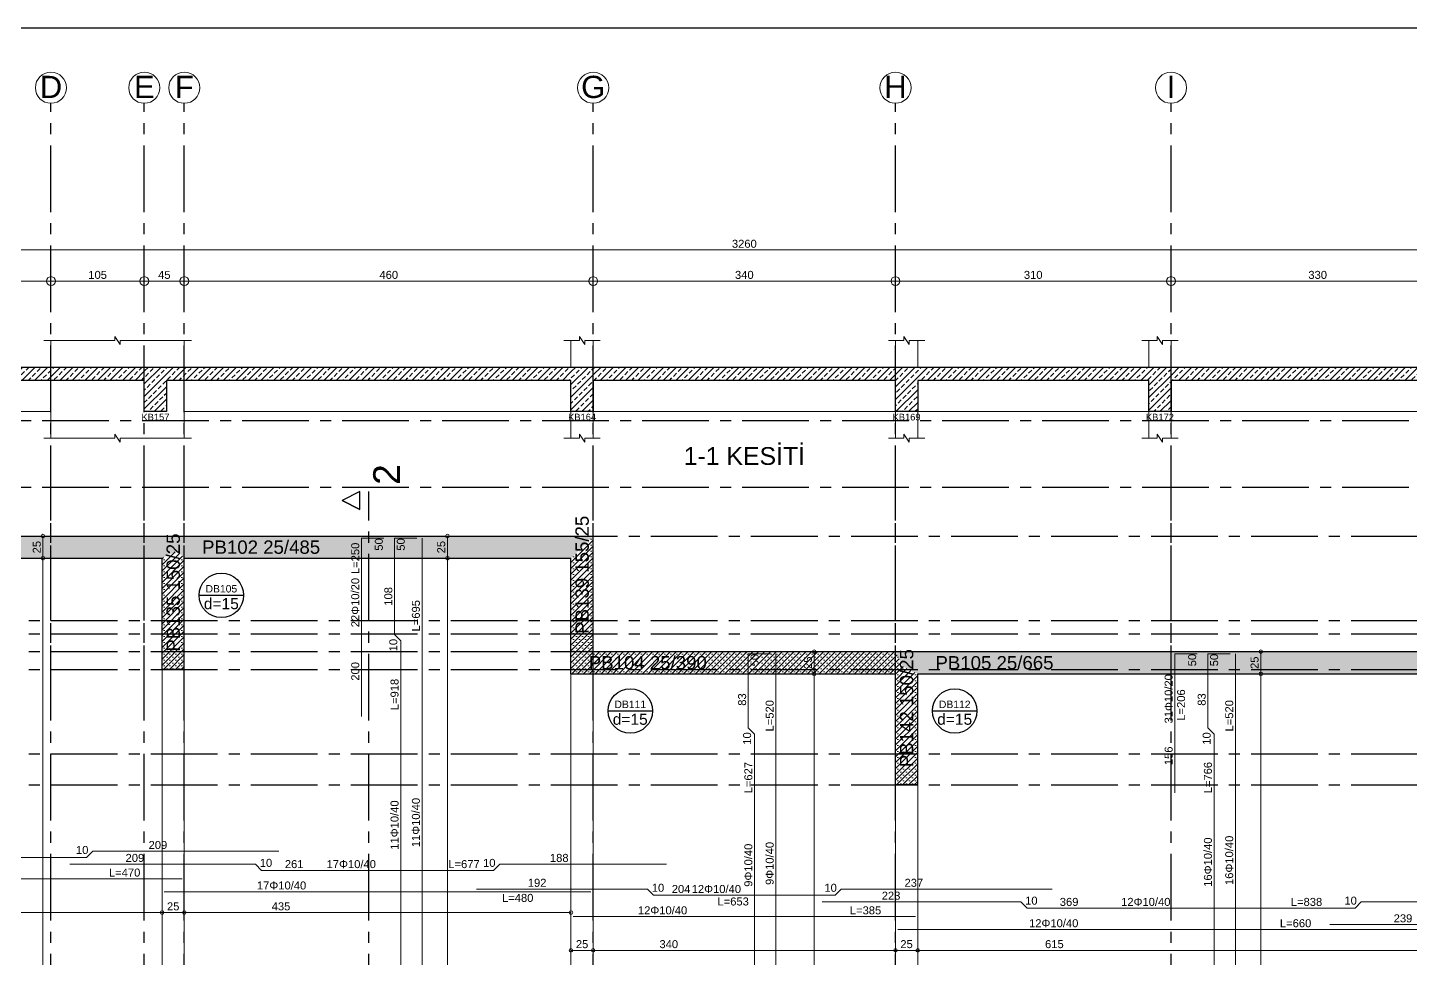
# Model space of a CAD drawing. Header units: millimetres. Extents: x 2232 to 85269, y -3593 to 5869.
# Drawn here: x 41216 to 42771, y 4822 to 5869 of the extents above; entities that cross this region are included whole.
import ezdxf

# ---------------------------------------------------------------- set-up
doc = ezdxf.new("R2010")
doc.units = ezdxf.units.MM
doc.linetypes.add('CENTER2', pattern=[112.5, 75, -12.5, 12.5, -12.5])
doc.linetypes.add('DASHDOT2', pattern=[12.7, 6.35, -3.175, 0, -3.175])
doc.layers.add('aks', color=251, linetype='DASHDOT2', lineweight=35)
for name, color, linetype in [('Donatı Topl. Uzun. Yazısı', 7, 'Continuous'), ('Donatı Uz. Yazısı', 7, 'Continuous'), ('Donatı Yazısı', 7, 'Continuous'), ('Donatı Çizgisi', 7, 'Continuous'), ('Döşeme', 7, 'Continuous'), ('Kiriş', 7, 'Continuous'), ('Panel', 7, 'Continuous'), ('Standart', 7, 'Continuous'), ('Ölçülendirme', 7, 'Continuous')]:
    doc.layers.add(name, color=color, linetype=linetype)
doc.styles.add('arial_1_18', font='arial.ttf', dxfattribs={"height": 0.2})
pattern_1 = [(45, (0, 0), (-7.071068, 7.071068), []), (45, (7.071, 0), (-7.071068, 7.071068), [5, -2.5])]
pattern_2 = [(45, (0, 0), (-3.314563, 3.314563), []), (45, (3.3146, 0), (-3.314563, 3.314563), [0, -4.6875])]

# ---------------------------------------------------------------- blocks, each defined once
blk = doc.blocks.new('IDE128Entity2')
at = {"layer": 'Standart', "linetype": 'Continuous', "lineweight": -3}
h = blk.add_hatch(dxfattribs=at)
h.set_pattern_fill('ANSI33', color=171, scale=40, style=0)
h.set_pattern_definition(pattern_1)
h.paths.add_polyline_path([(955, 2375), (550, 2375), (550, 2390), (955, 2390)])
h = blk.add_hatch(dxfattribs=at)
h.set_pattern_fill('ANSI33', color=171, scale=40, style=0)
h.set_pattern_definition(pattern_1)
h.paths.add_polyline_path([(980, 2340), (955, 2340), (955, 2390), (980, 2390)])
h = blk.add_hatch(dxfattribs=at)
h.set_pattern_fill('ANSI33', color=171, scale=40, style=0)
h.set_pattern_definition(pattern_1)
h.paths.add_polyline_path([(1435, 2375), (980, 2375), (980, 2390), (1435, 2390)])
h = blk.add_hatch(dxfattribs=at)
h.set_pattern_fill('ANSI33', color=171, scale=40, style=0)
h.set_pattern_definition(pattern_1)
h.paths.add_polyline_path([(1460, 2340), (1435, 2340), (1435, 2390), (1460, 2390)])
h = blk.add_hatch(dxfattribs=at)
h.set_pattern_fill('ANSI33', color=171, scale=40, style=0)
h.set_pattern_definition(pattern_1)
h.paths.add_polyline_path([(1800, 2375), (1460, 2375), (1460, 2390), (1800, 2390)])
h = blk.add_hatch(dxfattribs=at)
h.set_pattern_fill('ANSI33', color=171, scale=40, style=0)
h.set_pattern_definition(pattern_1)
h.paths.add_polyline_path([(1825, 2340), (1800, 2340), (1800, 2390), (1825, 2390)])
h = blk.add_hatch(dxfattribs=at)
h.set_pattern_fill('ANSI33', color=171, scale=40, style=0)
h.set_pattern_definition(pattern_1)
h.paths.add_polyline_path([(2085, 2375), (1825, 2375), (1825, 2390), (2085, 2390)])
h = blk.add_hatch(dxfattribs=at)
h.set_pattern_fill('ANSI33', color=171, scale=40, style=0)
h.set_pattern_definition(pattern_1)
h.paths.add_polyline_path([(2110, 2340), (2085, 2340), (2085, 2390), (2110, 2390)])
h = blk.add_hatch(dxfattribs=at)
h.set_pattern_fill('ANSI33', color=171, scale=40, style=0)
h.set_pattern_definition(pattern_1)
h.paths.add_polyline_path([(2440, 2375), (2110, 2375), (2110, 2390), (2440, 2390)])
at = {"layer": 'Standart', "color": 1, "linetype": 'Continuous', "lineweight": 5}
for points in [[(842, 2420), (922, 2420)], [(922, 2420), (922, 2424.5)], [(922, 2424.5), (928, 2415.5)], [(928, 2415.5), (928, 2420)], [(928, 2420), (1008, 2420)], [(1427, 2420), (1444.5, 2420)], [(1444.5, 2420), (1444.5, 2424.5)], [(1444.5, 2424.5), (1450.5, 2415.5)], [(1450.5, 2415.5), (1450.5, 2420)], [(1450.5, 2420), (1468, 2420)], [(1792, 2420), (1809.5, 2420)], [(1809.5, 2420), (1809.5, 2424.5)], [(1809.5, 2424.5), (1815.5, 2415.5)], [(1815.5, 2415.5), (1815.5, 2420)], [(1815.5, 2420), (1833, 2420)], [(2077, 2420), (2094.5, 2420)], [(2094.5, 2420), (2094.5, 2424.5)], [(2094.5, 2424.5), (2100.5, 2415.5)], [(2100.5, 2415.5), (2100.5, 2420)], [(2100.5, 2420), (2118, 2420)], [(842, 2310), (922, 2310)], [(922, 2310), (922, 2314.5)], [(922, 2314.5), (928, 2305.5)], [(928, 2305.5), (928, 2310)], [(928, 2310), (1008, 2310)], [(1427, 2310), (1444.5, 2310)], [(1444.5, 2310), (1444.5, 2314.5)], [(1444.5, 2314.5), (1450.5, 2305.5)], [(1450.5, 2305.5), (1450.5, 2310)], [(1450.5, 2310), (1468, 2310)], [(1792, 2310), (1809.5, 2310)], [(1809.5, 2310), (1809.5, 2314.5)], [(1809.5, 2314.5), (1815.5, 2305.5)], [(1815.5, 2305.5), (1815.5, 2310)], [(1815.5, 2310), (1833, 2310)], [(2077, 2310), (2094.5, 2310)], [(2094.5, 2310), (2094.5, 2314.5)], [(2094.5, 2314.5), (2100.5, 2305.5)], [(2100.5, 2305.5), (2100.5, 2310)], [(2100.5, 2310), (2118, 2310)]]:
    blk.add_lwpolyline(points, dxfattribs=at)
at = {"layer": 'Standart', "color": 163, "linetype": 'Continuous', "lineweight": 5}
for points in [[(850, 2390), (850, 2420)], [(1000, 2390), (1000, 2420)], [(1435, 2390), (1435, 2420)], [(1460, 2390), (1460, 2420)], [(1800, 2390), (1800, 2420)], [(1825, 2390), (1825, 2420)], [(2085, 2390), (2085, 2420)], [(2110, 2390), (2110, 2420)], [(550, 2340), (850, 2340)], [(850, 2310), (850, 2340)], [(1000, 2340), (1435, 2340)], [(1000, 2310), (1000, 2340)], [(1435, 2310), (1435, 2340)], [(1460, 2340), (1800, 2340)], [(1460, 2310), (1460, 2340)], [(1800, 2310), (1800, 2340)], [(1825, 2340), (2085, 2340)], [(1825, 2310), (1825, 2340)], [(2085, 2310), (2085, 2340)], [(2110, 2340), (2440, 2340)], [(2110, 2310), (2110, 2340)]]:
    blk.add_lwpolyline(points, dxfattribs=at)
at = {"layer": 'Standart', "color": 159, "linetype": 'Continuous', "lineweight": -3}
for points in [[(550, 2390), (850, 2390)], [(850, 2390), (1000, 2390)], [(1000, 2390), (1435, 2390)], [(1435, 2390), (1460, 2390)], [(1460, 2390), (1800, 2390)], [(1800, 2390), (1825, 2390)], [(1825, 2390), (2085, 2390)], [(2085, 2390), (2110, 2390)], [(2110, 2390), (2440, 2390)], [(955, 2375), (550, 2375)], [(955, 2340), (955, 2375)], [(1435, 2375), (980, 2375)], [(980, 2375), (980, 2340)], [(1435, 2340), (1435, 2375)], [(1800, 2375), (1460, 2375)], [(1460, 2375), (1460, 2340)], [(1800, 2340), (1800, 2375)], [(2085, 2375), (1825, 2375)], [(1825, 2375), (1825, 2340)], [(2085, 2340), (2085, 2375)], [(2440, 2375), (2110, 2375)], [(2110, 2375), (2110, 2340)], [(980, 2340), (955, 2340)], [(1460, 2340), (1435, 2340)], [(1825, 2340), (1800, 2340)], [(2110, 2340), (2085, 2340)]]:
    blk.add_lwpolyline(points, dxfattribs=at)
at = {"layer": 'Standart', "color": 250, "linetype": 'Continuous', "lineweight": 5, "style": 'arial_1_18'}
for s, p in [('KB157', (951.8, 2330)), ('KB164', (1431.8, 2330)), ('KB169', (1796.8, 2330)), ('KB172', (2081.8, 2330))]:
    blk.add_text(s, height=7.5, dxfattribs=at).set_placement(p)
at = {"layer": 'Standart', "color": 166, "linetype": 'Continuous', "lineweight": 5, "style": 'arial_1_18'}
blk.add_text('1-1 KESİTİ', height=20, dxfattribs=at).set_placement((1561.7, 2280))
blk = doc.blocks.new('IDE128Entity3')
at = {"layer": 'Standart', "color": 159, "linetype": 'Continuous', "lineweight": -3}
for points in [[(1197.5, 2250), (1177.5, 2240)], [(1197.5, 2250), (1177.5, 2240)], [(1177.5, 2240), (1197.5, 2230)], [(1197.5, 2230), (1177.5, 2240)], [(1197.5, 2230), (1197.5, 2250)], [(1197.5, 2230), (1197.5, 2250)], [(1197.5, 100), (1177.5, 90)], [(1197.5, 100), (1177.5, 90)], [(1197.5, 80), (1197.5, 100)], [(1197.5, 80), (1197.5, 100)], [(1177.5, 90), (1197.5, 80)], [(1197.5, 80), (1177.5, 90)]]:
    blk.add_lwpolyline(points, dxfattribs=at)
at = {"layer": 'Standart', "color": 159, "linetype": 'CENTER2', "lineweight": -3}
blk.add_lwpolyline([(1207.5, 80), (1207.5, 2250)], dxfattribs=at)
at = {"layer": 'Standart', "color": 250, "linetype": 'Continuous', "lineweight": -3, "style": 'arial_1_18'}
for p in [(1242.5, 2257.5), (1242.5, 49.2)]:
    blk.add_text('2', height=30, rotation=90, dxfattribs=at).set_placement(p)
blk = doc.blocks.new('IDE128Entity39')
at = {"layer": 'Döşeme', "color": 117, "linetype": 'Continuous', "lineweight": -3}
blk.add_lwpolyline([(1016.7, 2133.3), (1066.7, 2133.3)], dxfattribs=at)
blk.add_circle((1041.7, 2133.3), 25, dxfattribs=at)
at = {"layer": 'Döşeme', "color": 178, "linetype": 'Continuous', "lineweight": -3, "style": 'arial_1_18'}
blk.add_text('DB105', height=8.33, dxfattribs=at).set_placement((1023.9, 2136.5))
at = {"layer": 'Döşeme', "color": 164, "linetype": 'Continuous', "lineweight": -3, "style": 'arial_1_18'}
blk.add_text('d=15', height=12.5, dxfattribs=at).set_placement((1022, 2117.7))
blk = doc.blocks.new('IDE128Entity40')
at = {"layer": 'Döşeme', "color": 117, "linetype": 'Continuous', "lineweight": -3}
blk.add_lwpolyline([(1476.7, 2003.3), (1526.7, 2003.3)], dxfattribs=at)
blk.add_circle((1501.7, 2003.3), 25, dxfattribs=at)
at = {"layer": 'Döşeme', "color": 178, "linetype": 'Continuous', "lineweight": -3, "style": 'arial_1_18'}
blk.add_text('DB111', height=8.33, dxfattribs=at).set_placement((1483.9, 2006.5))
at = {"layer": 'Döşeme', "color": 164, "linetype": 'Continuous', "lineweight": -3, "style": 'arial_1_18'}
blk.add_text('d=15', height=12.5, dxfattribs=at).set_placement((1482, 1987.7))
blk = doc.blocks.new('IDE128Entity41')
at = {"layer": 'Döşeme', "color": 117, "linetype": 'Continuous', "lineweight": -3}
blk.add_lwpolyline([(1841.7, 2003.3), (1891.7, 2003.3)], dxfattribs=at)
blk.add_circle((1866.7, 2003.3), 25, dxfattribs=at)
at = {"layer": 'Döşeme', "color": 178, "linetype": 'Continuous', "lineweight": -3, "style": 'arial_1_18'}
blk.add_text('DB112', height=8.33, dxfattribs=at).set_placement((1848.9, 2006.5))
at = {"layer": 'Döşeme', "color": 164, "linetype": 'Continuous', "lineweight": -3, "style": 'arial_1_18'}
blk.add_text('d=15', height=12.5, dxfattribs=at).set_placement((1847, 1987.7))
blk = doc.blocks.new('IDE128Entity134')
at = {"layer": 'Kiriş', "color": 4, "linetype": 'Continuous', "lineweight": 5}
blk.add_lwpolyline([(1825, 1570), (1825, 1920)], dxfattribs=at)
blk = doc.blocks.new('IDE128Entity135')
at = {"layer": 'Kiriş', "color": 4, "linetype": 'Continuous', "lineweight": 5}
blk.add_lwpolyline([(1800, 1570), (1800, 1920)], dxfattribs=at)
blk = doc.blocks.new('IDE128Entity159')
at = {"layer": 'Kiriş', "color": 4, "linetype": 'Continuous', "lineweight": 5}
blk.add_lwpolyline([(1460, 1570), (1460, 2045)], dxfattribs=at)
blk = doc.blocks.new('IDE128Entity160')
at = {"layer": 'Kiriş', "color": 4, "linetype": 'Continuous', "lineweight": 5}
blk.add_lwpolyline([(1435, 1570), (1435, 2045)], dxfattribs=at)
blk = doc.blocks.new('IDE128Entity162')
at = {"layer": 'Kiriş', "color": 4, "linetype": 'Continuous', "lineweight": 5}
blk.add_lwpolyline([(1000, 1525), (1000, 2050)], dxfattribs=at)
blk = doc.blocks.new('IDE128Entity163')
at = {"layer": 'Kiriş', "color": 4, "linetype": 'Continuous', "lineweight": 5}
blk.add_lwpolyline([(975, 1525), (975, 2050)], dxfattribs=at)
blk = doc.blocks.new('IDE128Entity253')
at = {"layer": 'Panel', "linetype": 'Continuous', "lineweight": 5}
h = blk.add_hatch(dxfattribs=at)
h.set_pattern_fill('SACNCR', color=163, scale=50, style=0)
h.set_pattern_definition(pattern_2)
h.paths.add_polyline_path([(1825, 2045), (1825, 1920), (1800, 1920), (1800, 2045), (1808.3, 2053.3)])
blk = doc.blocks.new('IDE128Entity254')
at = {"layer": 'Panel', "color": 164, "linetype": 'Continuous', "lineweight": -3}
blk.add_lwpolyline([(1825, 1920), (1800, 1920)], dxfattribs=at)
blk = doc.blocks.new('IDE128Entity255')
at = {"layer": 'Panel', "color": 164, "linetype": 'Continuous', "lineweight": -3}
blk.add_lwpolyline([(1825, 1920), (1825, 2045)], dxfattribs=at)
blk = doc.blocks.new('IDE128Entity256')
at = {"layer": 'Panel', "color": 164, "linetype": 'Continuous', "lineweight": -3}
blk.add_lwpolyline([(1800, 1920), (1800, 2045)], dxfattribs=at)
blk = doc.blocks.new('IDE128Entity257')
at = {"layer": 'Panel', "color": 159, "linetype": 'Continuous', "lineweight": -3, "style": 'arial_1_18'}
blk.add_text('PB142 150/25', height=15, rotation=90, dxfattribs=at).set_placement((1820, 1940))
blk = doc.blocks.new('IDE128Entity258')
at = {"layer": 'Panel', "linetype": 'Continuous', "lineweight": 5}
h = blk.add_hatch(dxfattribs=at)
h.set_pattern_fill('SACNCR', color=163, scale=50, style=0)
h.set_pattern_definition(pattern_2)
h.paths.add_polyline_path([(1460, 2070), (1447.5, 2057.5), (1435, 2045), (1435, 2175), (1460, 2200)])
blk = doc.blocks.new('IDE128Entity259')
at = {"layer": 'Panel', "color": 164, "linetype": 'Continuous', "lineweight": -3}
blk.add_lwpolyline([(1460, 2070), (1460, 2200)], dxfattribs=at)
blk = doc.blocks.new('IDE128Entity260')
at = {"layer": 'Panel', "color": 164, "linetype": 'Continuous', "lineweight": -3}
blk.add_lwpolyline([(1435, 2045), (1435, 2175)], dxfattribs=at)
blk = doc.blocks.new('IDE128Entity261')
at = {"layer": 'Panel', "color": 159, "linetype": 'Continuous', "lineweight": -3, "style": 'arial_1_18'}
blk.add_text('PB139 155/25', height=15, rotation=90, dxfattribs=at).set_placement((1455, 2090))
blk = doc.blocks.new('IDE128Entity262')
at = {"layer": 'Panel', "linetype": 'Continuous', "lineweight": 5}
h = blk.add_hatch(dxfattribs=at)
h.set_pattern_fill('SACNCR', color=163, scale=50, style=0)
h.set_pattern_definition(pattern_2)
h.paths.add_polyline_path([(1000, 2175), (1000, 2050), (975, 2050), (975, 2175), (991.7, 2183.3)])
blk = doc.blocks.new('IDE128Entity263')
at = {"layer": 'Panel', "color": 164, "linetype": 'Continuous', "lineweight": -3}
blk.add_lwpolyline([(1000, 2050), (975, 2050)], dxfattribs=at)
blk = doc.blocks.new('IDE128Entity264')
at = {"layer": 'Panel', "color": 164, "linetype": 'Continuous', "lineweight": -3}
blk.add_lwpolyline([(1000, 2050), (1000, 2175)], dxfattribs=at)
blk = doc.blocks.new('IDE128Entity265')
at = {"layer": 'Panel', "color": 164, "linetype": 'Continuous', "lineweight": -3}
blk.add_lwpolyline([(975, 2050), (975, 2175)], dxfattribs=at)
blk = doc.blocks.new('IDE128Entity266')
at = {"layer": 'Panel', "color": 159, "linetype": 'Continuous', "lineweight": -3, "style": 'arial_1_18'}
blk.add_text('PB135 150/25', height=15, rotation=90, dxfattribs=at).set_placement((995, 2070))
blk = doc.blocks.new('IDE128Entity369')
at = {"layer": 'aks', "color": 251, "linetype": 'CENTER2', "lineweight": -3}
blk.add_lwpolyline([(-734.8, 2330), (3944.8, 2330)], dxfattribs=at)
blk = doc.blocks.new('IDE128Entity374')
at = {"layer": 'aks', "color": 251, "linetype": 'CENTER2', "lineweight": -3}
blk.add_lwpolyline([(-734.8, 2255), (3944.8, 2255)], dxfattribs=at)
blk = doc.blocks.new('IDE128Entity381')
at = {"layer": 'aks', "color": 251, "linetype": 'CENTER2', "lineweight": -3}
blk.add_lwpolyline([(-50, 2200), (3260, 2200)], dxfattribs=at)
blk = doc.blocks.new('IDE128Entity388')
at = {"layer": 'aks', "color": 251, "linetype": 'CENTER2', "lineweight": -3}
blk.add_lwpolyline([(-50, 2050), (3260, 2050)], dxfattribs=at)
blk = doc.blocks.new('IDE128Entity395')
at = {"layer": 'aks', "color": 251, "linetype": 'CENTER2', "lineweight": -3}
blk.add_lwpolyline([(-50, 2105), (3260, 2105)], dxfattribs=at)
blk = doc.blocks.new('IDE128Entity402')
at = {"layer": 'aks', "color": 251, "linetype": 'CENTER2', "lineweight": -3}
blk.add_lwpolyline([(-50, 1955), (3260, 1955)], dxfattribs=at)
blk = doc.blocks.new('IDE128Entity409')
at = {"layer": 'aks', "color": 251, "linetype": 'CENTER2', "lineweight": -3}
blk.add_lwpolyline([(-50, 2090), (3260, 2090)], dxfattribs=at)
blk = doc.blocks.new('IDE128Entity416')
at = {"layer": 'aks', "color": 251, "linetype": 'CENTER2', "lineweight": -3}
blk.add_lwpolyline([(-50, 2070), (3260, 2070)], dxfattribs=at)
blk = doc.blocks.new('IDE128Entity423')
at = {"layer": 'aks', "color": 251, "linetype": 'CENTER2', "lineweight": -3}
blk.add_lwpolyline([(-50, 1920), (3260, 1920)], dxfattribs=at)
blk = doc.blocks.new('IDE128Entity621')
at = {"layer": 'aks', "color": 251, "linetype": 'CENTER2', "lineweight": -3}
blk.add_lwpolyline([(1000, 2250), (1000, 2934.8)], dxfattribs=at)
blk = doc.blocks.new('IDE128Entity622')
at = {"layer": 'aks', "color": 251, "linetype": 'CENTER2', "lineweight": -3}
blk.add_lwpolyline([(1000, 80), (1000, 2250)], dxfattribs=at)
blk = doc.blocks.new('IDE128Entity625')
at = {"layer": 'aks', "color": 30, "linetype": 'Continuous', "lineweight": 5}
blk.add_circle((1000, 2952.3), 17.5, dxfattribs=at)
blk = doc.blocks.new('IDE128Entity626')
at = {"layer": 'aks', "color": 1, "linetype": 'Continuous', "lineweight": 5, "style": 'arial_1_18'}
blk.add_text('F', height=25, dxfattribs=at).set_placement((989.3, 2940.7))
blk = doc.blocks.new('IDE128Entity628')
at = {"layer": 'aks', "color": 251, "linetype": 'CENTER2', "lineweight": -3}
blk.add_lwpolyline([(850, 2250), (850, 2934.8)], dxfattribs=at)
blk = doc.blocks.new('IDE128Entity629')
at = {"layer": 'aks', "color": 251, "linetype": 'CENTER2', "lineweight": -3}
blk.add_lwpolyline([(850, 80), (850, 2250)], dxfattribs=at)
blk = doc.blocks.new('IDE128Entity632')
at = {"layer": 'aks', "color": 30, "linetype": 'Continuous', "lineweight": 5}
blk.add_circle((850, 2952.3), 17.5, dxfattribs=at)
blk = doc.blocks.new('IDE128Entity633')
at = {"layer": 'aks', "color": 1, "linetype": 'Continuous', "lineweight": 5, "style": 'arial_1_18'}
blk.add_text('D', height=25, dxfattribs=at).set_placement((837.4, 2940.7))
blk = doc.blocks.new('IDE128Entity635')
at = {"layer": 'aks', "color": 251, "linetype": 'CENTER2', "lineweight": -3}
blk.add_lwpolyline([(1460, 2250), (1460, 2934.8)], dxfattribs=at)
blk = doc.blocks.new('IDE128Entity636')
at = {"layer": 'aks', "color": 251, "linetype": 'CENTER2', "lineweight": -3}
blk.add_lwpolyline([(1460, 80), (1460, 2250)], dxfattribs=at)
blk = doc.blocks.new('IDE128Entity639')
at = {"layer": 'aks', "color": 30, "linetype": 'Continuous', "lineweight": 5}
blk.add_circle((1460, 2952.3), 17.5, dxfattribs=at)
blk = doc.blocks.new('IDE128Entity640')
at = {"layer": 'aks', "color": 1, "linetype": 'Continuous', "lineweight": 5, "style": 'arial_1_18'}
blk.add_text('G', height=25, dxfattribs=at).set_placement((1446.4, 2940.7))
blk = doc.blocks.new('IDE128Entity642')
at = {"layer": 'aks', "color": 251, "linetype": 'CENTER2', "lineweight": -3}
blk.add_lwpolyline([(1800, 2250), (1800, 2934.8)], dxfattribs=at)
blk = doc.blocks.new('IDE128Entity643')
at = {"layer": 'aks', "color": 251, "linetype": 'CENTER2', "lineweight": -3}
blk.add_lwpolyline([(1800, 80), (1800, 2250)], dxfattribs=at)
blk = doc.blocks.new('IDE128Entity646')
at = {"layer": 'aks', "color": 30, "linetype": 'Continuous', "lineweight": 5}
blk.add_circle((1800, 2952.3), 17.5, dxfattribs=at)
blk = doc.blocks.new('IDE128Entity647')
at = {"layer": 'aks', "color": 1, "linetype": 'Continuous', "lineweight": 5, "style": 'arial_1_18'}
blk.add_text('H', height=25, dxfattribs=at).set_placement((1787.4, 2940.7))
blk = doc.blocks.new('IDE128Entity656')
at = {"layer": 'aks', "color": 251, "linetype": 'CENTER2', "lineweight": -3}
blk.add_lwpolyline([(2110, 2250), (2110, 2934.8)], dxfattribs=at)
blk = doc.blocks.new('IDE128Entity657')
at = {"layer": 'aks', "color": 251, "linetype": 'CENTER2', "lineweight": -3}
blk.add_lwpolyline([(2110, 80), (2110, 2250)], dxfattribs=at)
blk = doc.blocks.new('IDE128Entity660')
at = {"layer": 'aks', "color": 30, "linetype": 'Continuous', "lineweight": 5}
blk.add_circle((2110, 2952.3), 17.5, dxfattribs=at)
blk = doc.blocks.new('IDE128Entity661')
at = {"layer": 'aks', "color": 1, "linetype": 'Continuous', "lineweight": 5, "style": 'arial_1_18'}
blk.add_text('I', height=25, dxfattribs=at).set_placement((2105.1, 2940.7))
blk = doc.blocks.new('IDE128Entity684')
at = {"layer": 'aks', "color": 251, "linetype": 'CENTER2', "lineweight": -3}
blk.add_lwpolyline([(955, 2250), (955, 2934.8)], dxfattribs=at)
blk = doc.blocks.new('IDE128Entity685')
at = {"layer": 'aks', "color": 251, "linetype": 'CENTER2', "lineweight": -3}
blk.add_lwpolyline([(955, 80), (955, 2250)], dxfattribs=at)
blk = doc.blocks.new('IDE128Entity688')
at = {"layer": 'aks', "color": 30, "linetype": 'Continuous', "lineweight": 5}
blk.add_circle((955, 2952.3), 17.5, dxfattribs=at)
blk = doc.blocks.new('IDE128Entity689')
at = {"layer": 'aks', "color": 1, "linetype": 'Continuous', "lineweight": 5, "style": 'arial_1_18'}
blk.add_text('E', height=25, dxfattribs=at).set_placement((943.4, 2940.7))
blk = doc.blocks.new('IDE128Entity735')
at = {"layer": 'Panel', "linetype": 'Continuous', "lineweight": 5}
h = blk.add_hatch(dxfattribs=at)
h.set_pattern_fill('SACNCR', color=163, scale=50, style=0)
h.set_pattern_definition(pattern_2)
h.paths.add_polyline_path([(2448.3, 2053.3), (2440, 2045), (1825, 2045), (1808.3, 2053.3), (1800, 2070), (2440, 2070)])
blk = doc.blocks.new('IDE128Entity736')
at = {"layer": 'Panel', "color": 164, "linetype": 'Continuous', "lineweight": -3}
blk.add_lwpolyline([(1825, 2045), (2440, 2045)], dxfattribs=at)
blk = doc.blocks.new('IDE128Entity737')
at = {"layer": 'Panel', "color": 164, "linetype": 'Continuous', "lineweight": -3}
blk.add_lwpolyline([(1800, 2070), (2440, 2070)], dxfattribs=at)
blk = doc.blocks.new('IDE128Entity738')
at = {"layer": 'Panel', "color": 159, "linetype": 'Continuous', "lineweight": -3, "style": 'arial_1_18'}
blk.add_text('PB105 25/665', height=15, dxfattribs=at).set_placement((1845, 2050))
blk = doc.blocks.new('IDE128Entity739')
at = {"layer": 'Panel', "linetype": 'Continuous', "lineweight": 5}
h = blk.add_hatch(dxfattribs=at)
h.set_pattern_fill('SACNCR', color=163, scale=50, style=0)
h.set_pattern_definition(pattern_2)
h.paths.add_polyline_path([(1808.3, 2053.3), (1800, 2045), (1435, 2045), (1460, 2070), (1800, 2070)])
blk = doc.blocks.new('IDE128Entity740')
at = {"layer": 'Panel', "color": 164, "linetype": 'Continuous', "lineweight": -3}
blk.add_lwpolyline([(1435, 2045), (1800, 2045)], dxfattribs=at)
blk = doc.blocks.new('IDE128Entity741')
at = {"layer": 'Panel', "color": 164, "linetype": 'Continuous', "lineweight": -3}
blk.add_lwpolyline([(1460, 2070), (1800, 2070)], dxfattribs=at)
blk = doc.blocks.new('IDE128Entity742')
at = {"layer": 'Panel', "color": 159, "linetype": 'Continuous', "lineweight": -3, "style": 'arial_1_18'}
blk.add_text('PB104 25/390', height=15, dxfattribs=at).set_placement((1455, 2050))
blk = doc.blocks.new('IDE128Entity743')
at = {"layer": 'Panel', "linetype": 'Continuous', "lineweight": 5}
h = blk.add_hatch(dxfattribs=at)
h.set_pattern_fill('SACNCR', color=163, scale=50, style=0)
h.set_pattern_definition(pattern_2)
h.paths.add_polyline_path([(1460, 2200), (1435, 2175), (1000, 2175), (991.7, 2183.3), (1000, 2200)])
blk = doc.blocks.new('IDE128Entity744')
at = {"layer": 'Panel', "color": 164, "linetype": 'Continuous', "lineweight": -3}
blk.add_lwpolyline([(1000, 2175), (1435, 2175)], dxfattribs=at)
blk = doc.blocks.new('IDE128Entity745')
at = {"layer": 'Panel', "color": 164, "linetype": 'Continuous', "lineweight": -3}
blk.add_lwpolyline([(1000, 2200), (1460, 2200)], dxfattribs=at)
blk = doc.blocks.new('IDE128Entity746')
at = {"layer": 'Panel', "color": 159, "linetype": 'Continuous', "lineweight": -3, "style": 'arial_1_18'}
blk.add_text('PB102 25/485', height=15, dxfattribs=at).set_placement((1020, 2180))
blk = doc.blocks.new('IDE128Entity747')
at = {"layer": 'Panel', "linetype": 'Continuous', "lineweight": 5}
h = blk.add_hatch(dxfattribs=at)
h.set_pattern_fill('SACNCR', color=163, scale=50, style=0)
h.set_pattern_definition(pattern_2)
h.paths.add_polyline_path([(991.7, 2183.3), (975, 2175), (550, 2175), (525, 2200), (1000, 2200)])
blk = doc.blocks.new('IDE128Entity748')
at = {"layer": 'Panel', "color": 164, "linetype": 'Continuous', "lineweight": -3}
blk.add_lwpolyline([(550, 2175), (975, 2175)], dxfattribs=at)
blk = doc.blocks.new('IDE128Entity749')
at = {"layer": 'Panel', "color": 164, "linetype": 'Continuous', "lineweight": -3}
blk.add_lwpolyline([(525, 2200), (1000, 2200)], dxfattribs=at)
blk = doc.blocks.new('IDE128Entity1399')
at = {"layer": 'Ölçülendirme', "color": 1, "linetype": 'Continuous', "lineweight": 5}
for points in [[(-8, 2769.8), (3268, 2769.8)], [(-8, 2734.8), (3268, 2734.8)]]:
    blk.add_lwpolyline(points, dxfattribs=at)
for centre in [(850, 2734.8), (955, 2734.8), (1000, 2734.8), (1460, 2734.8), (1800, 2734.8), (2110, 2734.8)]:
    blk.add_circle(centre, 5, dxfattribs=at)
at = {"layer": 'Ölçülendirme', "color": 1, "linetype": 'Continuous', "lineweight": 5, "style": 'arial_1_18'}
for s, p in [('3260', (1616, 2772.3)), ('105', (892, 2737.3)), ('45', (970.5, 2737.3)), ('460', (1219.5, 2737.3)), ('340', (1619.5, 2737.3)), ('310', (1944.5, 2737.3)), ('330', (2264.5, 2737.3))]:
    blk.add_text(s, height=9, dxfattribs=at).set_placement(p)
blk = doc.blocks.new('IDE128Entity1407')
at = {"layer": 'Donatı Çizgisi', "color": 5, "linetype": 'Continuous', "lineweight": 5}
for points in [[(1199.3, 1997.2), (1199.3, 2197.5)], [(1199.3, 2197.5), (1224.3, 2197.5)], [(1236.5, 2089.1), (1236.5, 2197.5)], [(1236.5, 2197.5), (1261.5, 2197.5)], [(1267.5, 1502.5), (1267.5, 2197.5)], [(1243.5, 2082.1), (1236.5, 2089.1)], [(1243.5, 1655), (1243.5, 2082.1)], [(1634.5, 1984.1), (1634.5, 2067.5)], [(1634.5, 2067.5), (1659.5, 2067.5)], [(1665.5, 1547.5), (1665.5, 2067.5)], [(2114.3, 1911), (2114.3, 2067.5)], [(2114.3, 2067.5), (2139.3, 2067.5)], [(2151.5, 1984.1), (2151.5, 2067.5)], [(2151.5, 2067.5), (2176.5, 2067.5)], [(2182.5, 1547.5), (2182.5, 2067.5)], [(1641.5, 1977.1), (1634.5, 1984.1)], [(1641.5, 1665), (1641.5, 1977.1)], [(2158.5, 1977.1), (2151.5, 1984.1)], [(2158.5, 1665), (2158.5, 1977.1)], [(635, 1838.5), (890, 1838.5)], [(890, 1838.5), (897, 1845.5)], [(897, 1845.5), (1106.3, 1845.5)], [(871.3, 1831), (1080, 1831)], [(1080, 1831), (1087, 1824)], [(1087, 1824), (1348, 1824)], [(1348, 1824), (1355, 1831)], [(1355, 1831), (1542.5, 1831)], [(527.5, 1814.5), (997.5, 1814.5)], [(977.5, 1800), (1457.5, 1800)], [(1328.8, 1803), (1521, 1803)], [(1521, 1803), (1528, 1796)], [(1528, 1796), (1732, 1796)], [(1732, 1796), (1739, 1803)], [(1739, 1803), (1976.3, 1803)], [(1717.5, 1788.5), (1941, 1788.5)], [(1941, 1788.5), (1948, 1781.5)], [(1948, 1781.5), (2317, 1781.5)], [(2317, 1781.5), (2324, 1788.5)], [(2324, 1788.5), (2550, 1788.5)], [(1437.5, 1772), (1822.5, 1772)], [(2288.8, 1763), (2528, 1763)], [(1802.5, 1757.5), (2462.5, 1757.5)]]:
    blk.add_lwpolyline(points, dxfattribs=at)
at = {"layer": 'Donatı Topl. Uzun. Yazısı', "color": 1, "linetype": 'Continuous', "lineweight": 5, "style": 'arial_1_18'}
for s, p in [('L=250', (1196.8, 2157.2)), ('L=695', (1265, 2092.7)), ('L=918', (1241, 2004.1)), ('L=206', (2125.8, 1992.3)), ('L=520', (1663, 1980.2)), ('L=520', (2180, 1980.2)), ('L=627', (1639, 1910.6)), ('L=766', (2156, 1910.6))]:
    blk.add_text(s, height=9, rotation=90, dxfattribs=at).set_placement(p)
for s, p in [('L=677', (1297, 1826.5)), ('L=470', (915.2, 1817)), ('L=480', (1357.4, 1788.5)), ('L=653', (1599.8, 1784.5)), ('L=838', (2244.8, 1784)), ('L=385', (1748.7, 1774.5)), ('L=660', (2232.5, 1760))]:
    blk.add_text(s, height=9, dxfattribs=at).set_placement(p)
at = {"layer": 'Donatı Uz. Yazısı', "color": 5, "linetype": 'Continuous', "lineweight": 5, "style": 'arial_1_18'}
for s, p in [('50', (1223.3, 2183.5)), ('50', (1248, 2183.5)), ('108', (1234, 2121.6)), ('10', (1239.6, 2070.3)), ('200', (1196.8, 2037.3)), ('50', (1646, 2053.5)), ('50', (2138.3, 2053.5)), ('50', (2163, 2053.5)), ('83', (1632, 2009.1)), ('83', (2149, 2009.1)), ('10', (1637.6, 1965.3)), ('10', (2154.6, 1965.3)), ('156', (2111.8, 1942.3))]:
    blk.add_text(s, height=9, rotation=90, dxfattribs=at).set_placement(p)
for s, p in [('10', (878.1, 1842.4)), ('209', (959.8, 1848)), ('209', (933.9, 1833.5)), ('10', (1084.9, 1827.9)), ('261', (1113.1, 1826.5)), ('10', (1336.1, 1827.9)), ('188', (1411.3, 1833.5)), ('192', (1386.4, 1805.5)), ('10', (1525.9, 1799.9)), ('204', (1548.4, 1798.5)), ('10', (1720.1, 1799.9)), ('237', (1810.2, 1805.5)), ('223', (1784.6, 1791)), ('10', (1945.9, 1785.4)), ('369', (1984.9, 1784)), ('10', (2305.1, 1785.4)), ('239', (2360.5, 1765.5))]:
    blk.add_text(s, height=9, dxfattribs=at).set_placement(p)
at = {"layer": 'Donatı Yazısı', "color": 5, "linetype": 'Continuous', "lineweight": 5, "style": 'arial_1_18'}
for s, p in [('22Φ10/20', (1196.8, 2097.4)), ('31Φ10/20', (2111.8, 1989.2)), ('11Φ10/40', (1241, 1847.2)), ('11Φ10/40', (1265, 1850)), ('9Φ10/40', (1639, 1805.5)), ('9Φ10/40', (1663, 1807.5)), ('16Φ10/40', (2156, 1805.5)), ('16Φ10/40', (2180, 1807.5))]:
    blk.add_text(s, height=9, rotation=90, dxfattribs=at).set_placement(p)
for s, p in [('17Φ10/40', (1160.1, 1826.5)), ('17Φ10/40', (1081.7, 1802.5)), ('12Φ10/40', (1570.8, 1798.5)), ('12Φ10/40', (2053.9, 1784)), ('12Φ10/40', (1510.3, 1774.5)), ('12Φ10/40', (1950.3, 1760))]:
    blk.add_text(s, height=9, dxfattribs=at).set_placement(p)
blk = doc.blocks.new('IDE128Entity1408')
at = {"layer": 'Ölçülendirme', "color": 1, "linetype": 'Continuous', "lineweight": 5}
for points in [[(841, 1500), (841, 2200)], [(1296, 1500), (1296, 2200)], [(1708.5, 1545), (1708.5, 2070)], [(2211, 1545), (2211, 2070)], [(525, 1776.5), (975, 1776.5)], [(975, 1776.5), (1435, 1776.5)], [(1435, 1734), (1800, 1734)], [(1800, 1734), (2440, 1734)]]:
    blk.add_lwpolyline(points, dxfattribs=at)
for centre in [(841, 2200), (1296, 2200), (841, 2175), (1296, 2175), (1708.5, 2070), (2211, 2070), (1708.5, 2045), (2211, 2045), (975, 1776.5), (975, 1776.5), (1000, 1776.5), (1435, 1776.5), (1435, 1734), (1460, 1734), (1800, 1734), (1800, 1734), (1825, 1734)]:
    blk.add_circle(centre, 2, dxfattribs=at)
at = {"layer": 'Ölçülendirme', "color": 1, "linetype": 'Continuous', "lineweight": 5, "style": 'arial_1_18'}
for p in [(838.5, 2180.5), (1293.5, 2180.5), (1706, 2050.5), (2208.5, 2050.5)]:
    blk.add_text('25', height=9, rotation=90, dxfattribs=at).set_placement(p)
for s, p in [('25', (980.5, 1779)), ('435', (1098.3, 1779)), ('25', (1440.5, 1736.5)), ('340', (1534.5, 1736.5)), ('25', (1805.5, 1736.5)), ('615', (1968.3, 1736.5))]:
    blk.add_text(s, height=9, dxfattribs=at).set_placement(p)

msp = doc.modelspace()

# ---------------------------------------------------------------- linework, layer by layer
msp.add_line((3332.4, 5868.7), (79990.7, 5868.7))

# ---------------------------------------------------------------- block references
at = {"layer": 'aks'}
for name, p in [('IDE128Entity632', (40391.8, 2848.9)), ('IDE128Entity688', (40391.8, 2848.9)), ('IDE128Entity625', (40391.8, 2848.9)), ('IDE128Entity639', (40391.8, 2848.9)), ('IDE128Entity646', (40391.8, 2848.9)), ('IDE128Entity660', (40391.8, 2848.9)), ('IDE128Entity633', (40391.8, 2848.9)), ('IDE128Entity689', (40391.8, 2848.9)), ('IDE128Entity626', (40391.8, 2848.9)), ('IDE128Entity640', (40391.8, 2848.9)), ('IDE128Entity647', (40391.8, 2848.9)), ('IDE128Entity661', (40391.8, 2848.9)), ('IDE128Entity628', (40391.8, 2848.9)), ('IDE128Entity684', (40391.8, 2848.9)), ('IDE128Entity621', (40391.8, 2848.9)), ('IDE128Entity635', (40391.8, 2848.9)), ('IDE128Entity642', (40391.8, 2848.9)), ('IDE128Entity656', (40391.8, 2848.9)), ('IDE128Entity369', (40391.8, 3097)), ('IDE128Entity374', (40391.8, 3097)), ('IDE128Entity629', (40391.8, 3097)), ('IDE128Entity685', (40391.8, 3097)), ('IDE128Entity622', (40391.8, 3097)), ('IDE128Entity636', (40391.8, 3097)), ('IDE128Entity643', (40391.8, 3097)), ('IDE128Entity657', (40391.8, 3097)), ('IDE128Entity381', (40391.8, 3097)), ('IDE128Entity395', (40391.8, 3097)), ('IDE128Entity409', (40391.8, 3097)), ('IDE128Entity416', (40391.8, 3097)), ('IDE128Entity388', (40391.8, 3097)), ('IDE128Entity402', (40391.8, 3097)), ('IDE128Entity423', (40391.8, 3097))]:
    msp.add_blockref(name, p, dxfattribs=at)
at = {"layer": 'Döşeme'}
for name in ['IDE128Entity39', 'IDE128Entity40', 'IDE128Entity41']:
    msp.add_blockref(name, (40391.8, 3097), dxfattribs=at)
at = {"layer": 'Kiriş'}
for name in ['IDE128Entity163', 'IDE128Entity162', 'IDE128Entity160', 'IDE128Entity159', 'IDE128Entity135', 'IDE128Entity134']:
    msp.add_blockref(name, (40391.8, 3097), dxfattribs=at)
at = {"layer": 'Panel'}
for name in ['IDE128Entity261', 'IDE128Entity747', 'IDE128Entity749', 'IDE128Entity266', 'IDE128Entity743', 'IDE128Entity745', 'IDE128Entity746', 'IDE128Entity258', 'IDE128Entity259', 'IDE128Entity262', 'IDE128Entity748', 'IDE128Entity265', 'IDE128Entity264', 'IDE128Entity744', 'IDE128Entity260', 'IDE128Entity739', 'IDE128Entity741', 'IDE128Entity735', 'IDE128Entity737', 'IDE128Entity257', 'IDE128Entity742', 'IDE128Entity253', 'IDE128Entity738', 'IDE128Entity263', 'IDE128Entity740', 'IDE128Entity256', 'IDE128Entity255', 'IDE128Entity736', 'IDE128Entity254']:
    msp.add_blockref(name, (40391.8, 3097), dxfattribs=at)
at = {"layer": 'Standart'}
for name, p in [('IDE128Entity1399', (40391.8, 2848.9)), ('IDE128Entity2', (40391.8, 3097)), ('IDE128Entity3', (40391.8, 3097)), ('IDE128Entity1408', (40391.8, 3097)), ('IDE128Entity1407', (40391.8, 3097))]:
    msp.add_blockref(name, p, dxfattribs=at)

doc.saveas('drawing.dxf')
